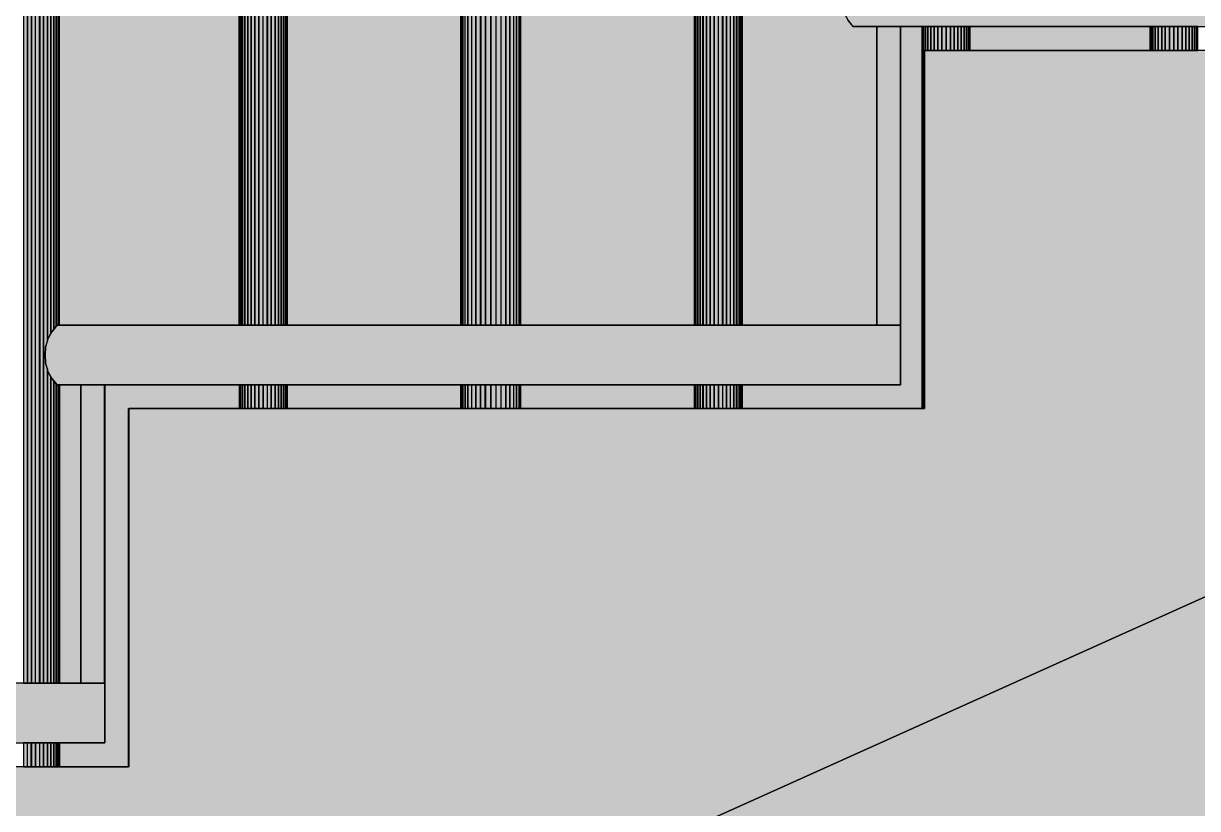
# Model space of a CAD drawing. Extents: x 8 to 21351, y 0 to 420.
# Drawn here: x 18945.961 to 18948.419, y 133.38 to 135.024 of the extents above; entities that cross this region are included whole.
import ezdxf

# ---------------------------------------------------------------- set-up
doc = ezdxf.new("R2010")
doc.units = 0

msp = doc.modelspace()

# ---------------------------------------------------------------- hatches: boundary and pattern name
for points in [[(18947.3986, 134.3928), (18947.4066, 134.3928), (18947.4066, 138.7008), (18947.3986, 138.6948)], [(18947.4071, 138.7008), (18947.4071, 134.3928), (18947.4161, 134.3928), (18947.4161, 138.7048)], [(18947.4244, 138.7088), (18947.4154, 138.7048), (18947.4154, 134.3928), (18947.4244, 134.3928)], [(18947.4328, 138.7118), (18947.4248, 138.7088), (18947.4248, 134.3928), (18947.4328, 134.3928)], [(18947.4328, 138.7118), (18947.4328, 134.3928), (18947.4408, 134.3928), (18947.4408, 138.7138)], [(18947.4407, 134.3928), (18947.4477, 134.3928), (18947.4477, 138.7148), (18947.4477, 138.7148), (18947.4477, 138.7148), (18947.4407, 138.7138)], [(18947.4479, 134.3928), (18947.4539, 134.3928), (18947.4539, 138.7168), (18947.4479, 138.7148)], [(18947.4479, 134.3928), (18947.4539, 134.3928), (18947.4539, 138.7168), (18947.4479, 138.7148)], [(18947.459, 138.7168), (18947.454, 138.7168), (18947.454, 134.3928), (18947.459, 134.3928)], [(18947.459, 134.3928), (18947.463, 134.3928), (18947.463, 138.7168), (18947.462, 138.7168), (18947.459, 138.7168)], [(18947.465, 138.7168), (18947.463, 138.7168), (18947.463, 134.3928), (18947.465, 134.3928)], [(18947.465, 138.7168), (18947.465, 134.3928), (18947.466, 134.3928), (18947.466, 138.7168)], [(18947.3687, 138.6698), (18947.3687, 134.3928), (18947.3727, 134.3928), (18947.3727, 138.6738), (18947.3697, 138.6708)], [(18947.3774, 138.6778), (18947.3724, 138.6738), (18947.3724, 134.3928), (18947.3774, 134.3928)], [(18947.3774, 138.6778), (18947.3774, 134.3928), (18947.3834, 134.3928), (18947.3834, 138.6828)], [(18947.3836, 134.3928), (18947.3906, 134.3928), (18947.3906, 138.6888), (18947.3836, 138.6828), (18947.3836, 138.6828), (18947.3836, 138.6828)], [(18947.3986, 138.6948), (18947.3906, 138.6888), (18947.3906, 134.3928), (18947.3986, 134.3928)], [(18947.3657, 138.6668), (18947.3657, 134.3928), (18947.3667, 134.3928), (18947.3667, 138.6678)], [(18947.3665, 134.3928), (18947.3685, 134.3928), (18947.3685, 138.6698), (18947.3665, 138.6678)], [(18946.9793, 138.4858), (18946.9793, 134.3928), (18946.9873, 134.3928), (18946.9873, 138.4858)], [(18946.4713, 138.2328), (18946.4623, 138.2288), (18946.4623, 134.3928), (18946.4713, 134.3928)], [(18946.4797, 138.2358), (18946.4717, 138.2328), (18946.4717, 134.3928), (18946.4797, 134.3928)], [(18946.4876, 138.2378), (18946.4796, 138.2358), (18946.4796, 134.3928), (18946.4876, 134.3928)], [(18946.4876, 134.3928), (18946.4946, 134.3928), (18946.4946, 138.2388), (18946.4946, 138.2388), (18946.4946, 138.2388), (18946.4876, 138.2378)], [(18946.4947, 134.3928), (18946.5007, 134.3928), (18946.5007, 138.2398), (18946.4947, 138.2388)], [(18946.4947, 134.3928), (18946.5007, 134.3928), (18946.5007, 138.2398), (18946.4947, 138.2388)], [(18946.5059, 138.2398), (18946.5009, 138.2398), (18946.5009, 134.3928), (18946.5059, 134.3928)], [(18946.5059, 134.3928), (18946.5099, 134.3928), (18946.5099, 138.2398), (18946.5089, 138.2398), (18946.5059, 138.2398)], [(18946.5118, 138.2408), (18946.5098, 138.2398), (18946.5098, 134.3928), (18946.5118, 134.3928)], [(18946.5118, 134.3928), (18946.5128, 134.3928), (18946.5128, 138.2398), (18946.5118, 138.2408)], [(18946.4243, 138.2018), (18946.4243, 134.3928), (18946.4303, 134.3928), (18946.4303, 138.2068)], [(18946.4305, 134.3928), (18946.4375, 134.3928), (18946.4375, 138.2128), (18946.4305, 138.2068), (18946.4305, 138.2068), (18946.4305, 138.2068)], [(18946.4455, 138.2188), (18946.4375, 138.2128), (18946.4375, 134.3928), (18946.4455, 134.3928)], [(18946.4455, 134.3928), (18946.4535, 134.3928), (18946.4535, 138.2238), (18946.4455, 138.2188)], [(18946.4539, 138.2238), (18946.4539, 134.3928), (18946.4629, 134.3928), (18946.4629, 138.2288)], [(18946.4126, 138.1898), (18946.4126, 134.3928), (18946.4136, 134.3928), (18946.4136, 138.1908)], [(18946.4134, 134.3928), (18946.4154, 134.3928), (18946.4154, 138.1928), (18946.4134, 138.1908)], [(18946.4156, 138.1928), (18946.4156, 134.3928), (18946.4196, 134.3928), (18946.4196, 138.1968), (18946.4166, 138.1938)], [(18946.4243, 138.2018), (18946.4193, 138.1968), (18946.4193, 134.3928), (18946.4243, 134.3928)], [(18945.9774, 137.9858), (18945.9694, 137.9798), (18945.9694, 133.6428), (18945.9774, 133.6428)], [(18945.9774, 137.9858), (18945.9774, 133.6428), (18945.9864, 133.6428), (18945.9864, 137.9898)], [(18945.9947, 137.9938), (18945.9857, 137.9898), (18945.9857, 133.6428), (18945.9947, 133.6428)], [(18946.0031, 137.9968), (18945.9951, 137.9938), (18945.9951, 133.6428), (18946.0031, 133.6428)], [(18946.011, 137.9988), (18946.003, 137.9968), (18946.003, 133.6428), (18946.011, 133.6428), (18946.011, 134.3008), (18946.007, 134.3128), (18946.006, 134.3298), (18946.007, 134.3468), (18946.011, 134.3588)], [(18946.011, 134.3588), (18946.012, 134.3638), (18946.018, 134.3748), (18946.018, 138.0008), (18946.018, 137.9998), (18946.018, 137.9998), (18946.011, 137.9988)], [(18946.0182, 134.3748), (18946.0202, 134.3788), (18946.0242, 134.3838), (18946.0242, 138.0018), (18946.0182, 138.0008)], [(18946.0182, 134.3748), (18946.0202, 134.3788), (18946.0242, 134.3838), (18946.0242, 138.0018), (18946.0182, 138.0008)], [(18946.0293, 138.0018), (18946.0243, 138.0018), (18946.0243, 134.3838), (18946.0293, 134.3908)], [(18946.0293, 138.0018), (18946.0293, 134.3908), (18946.0313, 134.3928), (18946.0333, 134.3928), (18946.0333, 138.0018), (18946.0323, 138.0018)], [(18946.0353, 138.0018), (18946.0333, 138.0018), (18946.0333, 134.3928), (18946.0353, 134.3928)], [(18946.0353, 138.0018), (18946.0353, 134.3928), (18946.0363, 134.3928), (18946.0363, 138.0018)], [(18945.961, 137.9748), (18945.961, 133.6428), (18945.969, 133.6428), (18945.969, 137.9798)], [(18946.4126, 137.3928), (18946.0356, 137.3928), (18946.0356, 134.3928), (18946.4126, 134.3928)], [(18946.4126, 137.3928), (18946.0356, 137.3928), (18946.0356, 134.3928), (18946.4126, 134.3928)], [(18946.8767, 137.3928), (18946.5127, 137.3928), (18946.5127, 134.3928), (18946.8767, 134.3928)], [(18946.8767, 137.3928), (18946.5127, 137.3928), (18946.5127, 134.3928), (18946.8767, 134.3928)], [(18947.0017, 134.3928), (18947.3657, 134.3928), (18947.3657, 137.3928), (18947.0017, 137.3928)], [(18947.0017, 134.3928), (18947.3657, 134.3928), (18947.3657, 137.3928), (18947.0017, 137.3928)], [(18947.4657, 137.3928), (18947.4657, 134.3928), (18947.7477, 134.3928), (18947.7477, 135.0178), (18947.6977, 135.0178), (18947.6877, 135.0308), (18947.6797, 135.0458), (18947.6747, 135.0628), (18947.6727, 135.0798), (18947.6747, 135.0968), (18947.6797, 135.1138), (18947.6877, 135.1288), (18947.6977, 135.1428), (18947.8427, 135.1428), (18947.8427, 137.3928)], [(18947.4657, 137.3928), (18947.4657, 134.3928), (18947.7477, 134.3928), (18947.7477, 135.0178), (18947.6977, 135.0178), (18947.6877, 135.0308), (18947.6797, 135.0458), (18947.6747, 135.0628), (18947.6727, 135.0798), (18947.6747, 135.0968), (18947.6797, 135.1138), (18947.6877, 135.1288), (18947.6977, 135.1428), (18947.8427, 135.1428), (18947.8427, 137.3928)], [(18939.5142, 130.4678), (18939.3392, 130.4678), (18939.3392, 130.1428), (18940.2542, 130.1428), (18954.3142, 136.4698), (18954.3142, 137.2178), (18952.8472, 137.2178), (18952.8472, 136.4678), (18951.1812, 136.4678), (18951.1812, 135.7178), (18949.5142, 135.7178), (18949.5142, 134.9678), (18947.8472, 134.9678), (18947.8472, 134.2178), (18946.1812, 134.2178), (18946.1812, 133.4678), (18944.5142, 133.4678), (18944.5142, 132.7178), (18942.8472, 132.7178), (18942.8472, 131.9678), (18941.1812, 131.9678), (18941.1812, 131.2178), (18939.5142, 131.2178)], [(18939.5142, 130.4678), (18939.3392, 130.4678), (18939.3392, 130.1428), (18940.2542, 130.1428), (18954.3142, 136.4698), (18954.3142, 137.2178), (18952.8472, 137.2178), (18952.8472, 136.4678), (18951.1812, 136.4678), (18951.1812, 135.7178), (18949.5142, 135.7178), (18949.5142, 134.9678), (18947.8472, 134.9678), (18947.8472, 134.2178), (18946.1812, 134.2178), (18946.1812, 133.4678), (18944.5142, 133.4678), (18944.5142, 132.7178), (18942.8472, 132.7178), (18942.8472, 131.9678), (18941.1812, 131.9678), (18941.1812, 131.2178), (18939.5142, 131.2178)], [(18939.3142, 129.8928), (18954.3142, 129.8928), (18954.3142, 136.4698), (18940.2542, 130.1428), (18939.8142, 130.1428), (18939.7402, 130.1058), (18939.7402, 130.1428), (18939.3762, 130.1428), (18939.3762, 129.9238)], [(18939.3142, 129.8928), (18954.3142, 129.8928), (18954.3142, 136.4698), (18940.2542, 130.1428), (18939.8142, 130.1428), (18939.7402, 130.1058), (18939.7402, 130.1428), (18939.3762, 130.1428), (18939.3762, 129.9238)], [(18947.6873, 135.0308), (18947.6973, 135.0178), (18949.4643, 135.0178), (18949.4643, 135.1428), (18947.6973, 135.1428), (18947.6873, 135.1288), (18947.6793, 135.1138), (18947.6743, 135.0968), (18947.6723, 135.0798), (18947.6743, 135.0628), (18947.6793, 135.0458)], [(18947.6873, 135.0308), (18947.6973, 135.0178), (18949.4643, 135.0178), (18949.4643, 135.1428), (18947.6973, 135.1428), (18947.6873, 135.1288), (18947.6793, 135.1138), (18947.6743, 135.0968), (18947.6723, 135.0798), (18947.6743, 135.0628), (18947.6793, 135.0458)], [(18947.7973, 134.2678), (18947.4653, 134.2678), (18947.4653, 134.2178), (18947.8423, 134.2178), (18947.8423, 135.0178), (18947.7973, 135.0178)], [(18947.7973, 134.2678), (18947.4653, 134.2678), (18947.4653, 134.2178), (18947.8423, 134.2178), (18947.8423, 135.0178), (18947.7973, 135.0178)], [(18947.7473, 135.0178), (18947.7473, 134.3928), (18947.7973, 134.3928), (18947.7973, 135.0178)], [(18947.7473, 135.0178), (18947.7473, 134.3928), (18947.7973, 134.3928), (18947.7973, 135.0178)], [(18947.8423, 134.2178), (18947.8433, 134.2178), (18947.8433, 135.0178), (18947.8423, 135.0178)], [(18947.8433, 134.2178), (18947.8453, 134.2178), (18947.8453, 135.0178), (18947.8433, 135.0178)], [(18947.8453, 134.2178), (18947.8473, 134.2178), (18947.8473, 134.9678), (18947.8493, 134.9678), (18947.8493, 135.0178), (18947.8453, 135.0178)], [(18947.8493, 134.9678), (18947.8543, 134.9678), (18947.8543, 135.0178), (18947.8493, 135.0178)], [(18947.8543, 134.9678), (18947.8603, 134.9678), (18947.8603, 135.0178), (18947.8543, 135.0178)], [(18947.8603, 134.9678), (18947.8673, 134.9678), (18947.8673, 135.0178), (18947.8603, 135.0178)], [(18947.8673, 134.9678), (18947.8753, 134.9678), (18947.8753, 135.0178), (18947.8673, 135.0178)], [(18947.8753, 134.9678), (18947.8833, 134.9678), (18947.8833, 135.0178), (18947.8753, 135.0178)], [(18947.8833, 134.9678), (18947.8923, 134.9678), (18947.8923, 135.0178), (18947.8833, 135.0178)], [(18947.8923, 134.9678), (18947.9013, 134.9678), (18947.9013, 135.0178), (18947.8923, 135.0178)], [(18947.9013, 134.9678), (18947.9093, 134.9678), (18947.9093, 135.0178), (18947.9013, 135.0178)], [(18947.9173, 135.0178), (18947.9093, 135.0178), (18947.9093, 134.9678), (18947.9173, 134.9678)], [(18947.9173, 134.9678), (18947.9243, 134.9678), (18947.9243, 135.0178), (18947.9173, 135.0178)], [(18947.9243, 134.9678), (18947.9303, 134.9678), (18947.9303, 135.0178), (18947.9243, 135.0178)], [(18947.9243, 134.9678), (18947.9303, 134.9678), (18947.9303, 135.0178), (18947.9243, 135.0178)], [(18947.9303, 134.9678), (18947.9353, 134.9678), (18947.9353, 135.0178), (18947.9303, 135.0178)], [(18947.9353, 134.9678), (18947.9393, 134.9678), (18947.9393, 135.0178), (18947.9353, 135.0178)], [(18947.9393, 134.9678), (18947.9413, 134.9678), (18947.9413, 135.0178), (18947.9393, 135.0178)], [(18947.9413, 134.9678), (18947.9423, 134.9678), (18947.9423, 135.0178), (18947.9413, 135.0178)], [(18948.3193, 135.0178), (18947.9423, 135.0178), (18947.9423, 134.9678), (18948.3193, 134.9678)], [(18948.3193, 135.0178), (18947.9423, 135.0178), (18947.9423, 134.9678), (18948.3193, 134.9678)], [(18948.3193, 134.9678), (18948.3223, 134.9678), (18948.3223, 135.0178), (18948.3193, 135.0178)], [(18948.3223, 134.9678), (18948.3253, 134.9678), (18948.3253, 135.0178), (18948.3223, 135.0178)], [(18948.3253, 134.9678), (18948.3303, 134.9678), (18948.3303, 135.0178), (18948.3253, 135.0178)], [(18948.3303, 134.9678), (18948.3363, 134.9678), (18948.3363, 135.0178), (18948.3303, 135.0178)], [(18948.3443, 135.0178), (18948.3363, 135.0178), (18948.3363, 134.9678), (18948.3443, 134.9678)], [(18948.3513, 135.0178), (18948.3443, 135.0178), (18948.3443, 134.9678), (18948.3513, 134.9678)], [(18948.3513, 134.9678), (18948.3603, 134.9678), (18948.3603, 135.0178), (18948.3513, 135.0178)], [(18948.3603, 134.9678), (18948.3693, 134.9678), (18948.3693, 135.0178), (18948.3603, 135.0178)], [(18948.3693, 134.9678), (18948.3773, 134.9678), (18948.3773, 135.0178), (18948.3693, 135.0178)], [(18948.3773, 134.9678), (18948.3863, 134.9678), (18948.3863, 135.0178), (18948.3773, 135.0178)], [(18948.3863, 134.9678), (18948.3943, 134.9678), (18948.3943, 135.0178), (18948.3863, 135.0178)], [(18948.3943, 134.9678), (18948.4013, 134.9678), (18948.4013, 135.0178), (18948.3943, 135.0178)], [(18948.4013, 134.9678), (18948.4073, 134.9678), (18948.4073, 135.0178), (18948.4013, 135.0178)], [(18948.4013, 134.9678), (18948.4073, 134.9678), (18948.4073, 135.0178), (18948.4013, 135.0178)], [(18948.4073, 134.9678), (18948.4123, 134.9678), (18948.4123, 135.0178), (18948.4073, 135.0178)], [(18948.4123, 134.9678), (18948.4163, 134.9678), (18948.4163, 135.0178), (18948.4123, 135.0178)], [(18948.4163, 134.9678), (18948.4183, 134.9678), (18948.4183, 135.0178), (18948.4163, 135.0178)], [(18948.4183, 134.9678), (18948.4193, 134.9678), (18948.4193, 135.0178), (18948.4183, 135.0178)], [(18946.0202, 134.2808), (18946.0312, 134.2678), (18947.7972, 134.2678), (18947.7972, 134.3928), (18946.0312, 134.3928), (18946.0202, 134.3788), (18946.0122, 134.3638), (18946.0072, 134.3468), (18946.0062, 134.3298), (18946.0072, 134.3128), (18946.0122, 134.2958)], [(18946.0202, 134.2808), (18946.0312, 134.2678), (18947.7972, 134.2678), (18947.7972, 134.3928), (18946.0312, 134.3928), (18946.0202, 134.3788), (18946.0122, 134.3638), (18946.0072, 134.3468), (18946.0062, 134.3298), (18946.0072, 134.3128), (18946.0122, 134.2958)], [(18946.011, 133.6428), (18946.018, 133.6428), (18946.018, 134.2848), (18946.012, 134.2958), (18946.011, 134.3008)], [(18946.0182, 133.6428), (18946.0242, 133.6428), (18946.0242, 134.2758), (18946.0202, 134.2808), (18946.0182, 134.2848)], [(18946.0182, 133.6428), (18946.0242, 133.6428), (18946.0242, 134.2758), (18946.0202, 134.2808), (18946.0182, 134.2848)], [(18946.0243, 133.6428), (18946.0293, 133.6428), (18946.0293, 134.2688), (18946.0243, 134.2758)], [(18946.0293, 133.6428), (18946.0333, 133.6428), (18946.0333, 134.2678), (18946.0313, 134.2678), (18946.0293, 134.2688)], [(18946.033, 134.2678), (18946.033, 133.6428), (18946.035, 133.6428), (18946.035, 134.2678)], [(18946.0353, 133.6428), (18946.0363, 133.6428), (18946.0363, 134.2678), (18946.0353, 134.2678)], [(18946.036, 133.6428), (18946.081, 133.6428), (18946.081, 134.2678), (18946.036, 134.2678)], [(18946.036, 133.6428), (18946.081, 133.6428), (18946.081, 134.2678), (18946.036, 134.2678)], [(18946.036, 133.5178), (18946.036, 133.4678), (18946.181, 133.4678), (18946.181, 134.2178), (18946.413, 134.2178), (18946.413, 134.2678), (18946.131, 134.2678), (18946.131, 133.5178)], [(18946.036, 133.5178), (18946.036, 133.4678), (18946.181, 133.4678), (18946.181, 134.2178), (18946.413, 134.2178), (18946.413, 134.2678), (18946.131, 134.2678), (18946.131, 133.5178)], [(18946.0808, 134.2678), (18946.0808, 133.6428), (18946.1308, 133.6428), (18946.1308, 134.2678)], [(18946.0808, 134.2678), (18946.0808, 133.6428), (18946.1308, 133.6428), (18946.1308, 134.2678)], [(18946.4126, 134.2178), (18946.4136, 134.2178), (18946.4136, 134.2678), (18946.4126, 134.2678)], [(18946.4134, 134.2178), (18946.4154, 134.2178), (18946.4154, 134.2678), (18946.4134, 134.2678)], [(18946.4193, 134.2678), (18946.4153, 134.2678), (18946.4153, 134.2178), (18946.4193, 134.2178)], [(18946.4193, 134.2178), (18946.4243, 134.2178), (18946.4243, 134.2678), (18946.4193, 134.2678)], [(18946.4243, 134.2178), (18946.4303, 134.2178), (18946.4303, 134.2678), (18946.4243, 134.2678)], [(18946.4376, 134.2678), (18946.4306, 134.2678), (18946.4306, 134.2178), (18946.4376, 134.2178)], [(18946.4455, 134.2678), (18946.4375, 134.2678), (18946.4375, 134.2178), (18946.4455, 134.2178)], [(18946.4455, 134.2178), (18946.4535, 134.2178), (18946.4535, 134.2678), (18946.4455, 134.2678)], [(18946.4539, 134.2178), (18946.4629, 134.2178), (18946.4629, 134.2678), (18946.4539, 134.2678)], [(18946.4626, 134.2178), (18946.4716, 134.2178), (18946.4716, 134.2678), (18946.4626, 134.2678)], [(18946.4713, 134.2178), (18946.4793, 134.2178), (18946.4793, 134.2678), (18946.4713, 134.2678)], [(18946.4797, 134.2678), (18946.4797, 134.2178), (18946.4877, 134.2178), (18946.4877, 134.2678)], [(18946.4876, 134.2178), (18946.4946, 134.2178), (18946.4946, 134.2678), (18946.4876, 134.2678)], [(18946.4947, 134.2178), (18946.5007, 134.2178), (18946.5007, 134.2678), (18946.4947, 134.2678)], [(18946.4947, 134.2178), (18946.5007, 134.2178), (18946.5007, 134.2678), (18946.4947, 134.2678)], [(18946.5009, 134.2178), (18946.5059, 134.2178), (18946.5059, 134.2678), (18946.5009, 134.2678)], [(18946.5059, 134.2178), (18946.5099, 134.2178), (18946.5099, 134.2678), (18946.5059, 134.2678)], [(18946.5096, 134.2678), (18946.5096, 134.2178), (18946.5116, 134.2178), (18946.5116, 134.2678)], [(18946.5118, 134.2178), (18946.5128, 134.2178), (18946.5128, 134.2678), (18946.5118, 134.2678)], [(18946.5126, 134.2678), (18946.5126, 134.2178), (18946.8766, 134.2178), (18946.8766, 134.2678)], [(18946.5126, 134.2678), (18946.5126, 134.2178), (18946.8766, 134.2178), (18946.8766, 134.2678)], [(18946.9793, 134.2678), (18946.9793, 134.2178), (18946.9873, 134.2178), (18946.9873, 134.2678)], [(18947.3657, 134.2678), (18947.0017, 134.2678), (18947.0017, 134.2178), (18947.3657, 134.2178)], [(18947.3657, 134.2678), (18947.0017, 134.2678), (18947.0017, 134.2178), (18947.3657, 134.2178)], [(18947.3657, 134.2178), (18947.3667, 134.2178), (18947.3667, 134.2678), (18947.3657, 134.2678)], [(18947.3665, 134.2178), (18947.3685, 134.2178), (18947.3685, 134.2678), (18947.3665, 134.2678)], [(18947.3687, 134.2178), (18947.3727, 134.2178), (18947.3727, 134.2678), (18947.3687, 134.2678)], [(18947.3724, 134.2178), (18947.3774, 134.2178), (18947.3774, 134.2678), (18947.3724, 134.2678)], [(18947.3774, 134.2178), (18947.3834, 134.2178), (18947.3834, 134.2678), (18947.3774, 134.2678)], [(18947.3836, 134.2178), (18947.3906, 134.2178), (18947.3906, 134.2678), (18947.3836, 134.2678)], [(18947.3986, 134.2678), (18947.3906, 134.2678), (18947.3906, 134.2178), (18947.3986, 134.2178)], [(18947.3986, 134.2178), (18947.4066, 134.2178), (18947.4066, 134.2678), (18947.3986, 134.2678)], [(18947.4071, 134.2178), (18947.4161, 134.2178), (18947.4161, 134.2678), (18947.4071, 134.2678)], [(18947.4157, 134.2178), (18947.4247, 134.2178), (18947.4247, 134.2678), (18947.4157, 134.2678)], [(18947.4244, 134.2178), (18947.4324, 134.2178), (18947.4324, 134.2678), (18947.4244, 134.2678)], [(18947.4328, 134.2678), (18947.4328, 134.2178), (18947.4408, 134.2178), (18947.4408, 134.2678)], [(18947.4407, 134.2178), (18947.4477, 134.2178), (18947.4477, 134.2678), (18947.4407, 134.2678)], [(18947.4479, 134.2178), (18947.4539, 134.2178), (18947.4539, 134.2678), (18947.4479, 134.2678)], [(18947.4479, 134.2178), (18947.4539, 134.2178), (18947.4539, 134.2678), (18947.4479, 134.2678)], [(18947.454, 134.2178), (18947.459, 134.2178), (18947.459, 134.2678), (18947.454, 134.2678)], [(18947.459, 134.2178), (18947.463, 134.2178), (18947.463, 134.2678), (18947.459, 134.2678)], [(18947.4627, 134.2178), (18947.4647, 134.2178), (18947.4647, 134.2678), (18947.4627, 134.2678)], [(18947.465, 134.2178), (18947.466, 134.2178), (18947.466, 134.2678), (18947.465, 134.2678)], [(18944.3392, 133.5798), (18944.3412, 133.5628), (18944.3452, 133.5458), (18944.3532, 133.5308), (18944.3642, 133.5178), (18946.1312, 133.5178), (18946.1312, 133.6428), (18944.3642, 133.6428), (18944.3532, 133.6288), (18944.3452, 133.6138), (18944.3412, 133.5968)], [(18944.3392, 133.5798), (18944.3412, 133.5628), (18944.3452, 133.5458), (18944.3532, 133.5308), (18944.3642, 133.5178), (18946.1312, 133.5178), (18946.1312, 133.6428), (18944.3642, 133.6428), (18944.3532, 133.6288), (18944.3452, 133.6138), (18944.3412, 133.5968)], [(18945.961, 133.4678), (18945.969, 133.4678), (18945.969, 133.5178), (18945.961, 133.5178)], [(18945.9689, 133.4678), (18945.9769, 133.4678), (18945.9769, 133.5178), (18945.9689, 133.5178)], [(18945.9774, 133.4678), (18945.9864, 133.4678), (18945.9864, 133.5178), (18945.9774, 133.5178)], [(18945.986, 133.4678), (18945.995, 133.4678), (18945.995, 133.5178), (18945.986, 133.5178)], [(18945.9947, 133.4678), (18946.0027, 133.4678), (18946.0027, 133.5178), (18945.9947, 133.5178)], [(18946.011, 133.5178), (18946.003, 133.5178), (18946.003, 133.4678), (18946.011, 133.4678)], [(18946.011, 133.4678), (18946.018, 133.4678), (18946.018, 133.5178), (18946.011, 133.5178)], [(18946.0182, 133.4678), (18946.0242, 133.4678), (18946.0242, 133.5178), (18946.0182, 133.5178)], [(18946.0182, 133.4678), (18946.0242, 133.4678), (18946.0242, 133.5178), (18946.0182, 133.5178)], [(18946.0293, 133.5178), (18946.0243, 133.5178), (18946.0243, 133.4678), (18946.0293, 133.4678)], [(18946.033, 133.5178), (18946.029, 133.5178), (18946.029, 133.4678), (18946.033, 133.4678)], [(18946.0353, 133.5178), (18946.0333, 133.5178), (18946.0333, 133.4678), (18946.0353, 133.4678)], [(18946.0353, 133.4678), (18946.0363, 133.4678), (18946.0363, 133.5178), (18946.0353, 133.5178)]]:
    msp.add_hatch(color=7).paths.add_polyline_path(points)
at = {"true_color": 0xa8a8a8}
for points in [[(18946.9392, 134.3928), (18946.9502, 134.3928), (18946.9502, 138.4798), (18946.9392, 138.4748)], [(18946.95, 134.3928), (18946.961, 134.3928), (18946.961, 138.4828), (18946.95, 138.4798)], [(18946.9605, 134.3928), (18946.9705, 134.3928), (18946.9705, 138.4848), (18946.9655, 138.4838), (18946.9605, 138.4828)], [(18946.9704, 138.4848), (18946.9704, 134.3928), (18946.9794, 134.3928), (18946.9794, 138.4858)], [(18946.9793, 138.4858), (18946.9793, 134.3928), (18946.9873, 134.3928), (18946.9873, 138.4858)], [(18946.987, 138.4858), (18946.987, 134.3928), (18946.993, 134.3928), (18946.993, 138.4858), (18946.988, 138.4858)], [(18946.9933, 138.4858), (18946.9933, 134.3928), (18946.9983, 134.3928), (18946.9983, 138.4848)], [(18946.9979, 138.4848), (18946.9979, 134.3928), (18947.0009, 134.3928), (18947.0009, 138.4848), (18946.9979, 138.4848)], [(18947.0017, 138.4848), (18947.0007, 138.4848), (18947.0007, 134.3928), (18947.0017, 134.3928)], [(18946.899, 138.4458), (18946.899, 134.3928), (18946.908, 134.3928), (18946.908, 138.4538)], [(18946.9079, 134.3928), (18946.9179, 134.3928), (18946.9179, 138.4618), (18946.9129, 138.4568), (18946.9079, 138.4538)], [(18946.9283, 138.4688), (18946.9183, 138.4618), (18946.9183, 134.3928), (18946.9283, 134.3928)], [(18946.9283, 138.4688), (18946.9283, 134.3928), (18946.9393, 134.3928), (18946.9393, 138.4748)], [(18946.8776, 138.4238), (18946.8776, 134.3928), (18946.8806, 134.3928), (18946.8806, 138.4268), (18946.8796, 138.4258)], [(18946.8804, 134.3928), (18946.8854, 134.3928), (18946.8854, 138.4318), (18946.8804, 138.4268)], [(18946.885, 138.4318), (18946.885, 134.3928), (18946.891, 134.3928), (18946.891, 138.4378), (18946.89, 138.4368)], [(18946.8913, 138.4378), (18946.8913, 134.3928), (18946.8993, 134.3928), (18946.8993, 138.4458)], [(18946.8776, 138.4238), (18946.8766, 138.4218), (18946.8766, 134.3928), (18946.8776, 134.3928)], [(18946.8767, 134.2178), (18946.8777, 134.2178), (18946.8777, 134.2678), (18946.8767, 134.2678)], [(18946.8776, 134.2178), (18946.8806, 134.2178), (18946.8806, 134.2678), (18946.8776, 134.2678)], [(18946.8804, 134.2178), (18946.8854, 134.2178), (18946.8854, 134.2678), (18946.8804, 134.2678)], [(18946.8913, 134.2678), (18946.8853, 134.2678), (18946.8853, 134.2178), (18946.8913, 134.2178)], [(18946.8913, 134.2178), (18946.8993, 134.2178), (18946.8993, 134.2678), (18946.8913, 134.2678)], [(18946.899, 134.2178), (18946.908, 134.2178), (18946.908, 134.2678), (18946.899, 134.2678)], [(18946.9178, 134.2678), (18946.9078, 134.2678), (18946.9078, 134.2178), (18946.9178, 134.2178)], [(18946.9178, 134.2678), (18946.9178, 134.2178), (18946.9278, 134.2178), (18946.9278, 134.2678)], [(18946.9283, 134.2178), (18946.9393, 134.2178), (18946.9393, 134.2678), (18946.9283, 134.2678)], [(18946.9392, 134.2178), (18946.9502, 134.2178), (18946.9502, 134.2678), (18946.9392, 134.2678)], [(18946.95, 134.2178), (18946.961, 134.2178), (18946.961, 134.2678), (18946.95, 134.2678)], [(18946.9605, 134.2178), (18946.9705, 134.2178), (18946.9705, 134.2678), (18946.9605, 134.2678)], [(18946.9704, 134.2678), (18946.9704, 134.2178), (18946.9794, 134.2178), (18946.9794, 134.2678)], [(18946.9793, 134.2678), (18946.9793, 134.2178), (18946.9873, 134.2178), (18946.9873, 134.2678)], [(18946.987, 134.2178), (18946.993, 134.2178), (18946.993, 134.2678), (18946.987, 134.2678)], [(18946.9933, 134.2178), (18946.9983, 134.2178), (18946.9983, 134.2678), (18946.9933, 134.2678)], [(18946.9979, 134.2678), (18946.9979, 134.2178), (18947.0009, 134.2178), (18947.0009, 134.2678)], [(18947.0007, 134.2178), (18947.0017, 134.2178), (18947.0017, 134.2678), (18947.0007, 134.2678)]]:
    msp.add_hatch(color=0, dxfattribs=at).paths.add_polyline_path(points)

# ---------------------------------------------------------------- linework, layer by layer
at = {"color": 7, "lineweight": 15}
for p, q in [((18947.4657, 134.3928), (18947.4657, 138.7168)), ((18947.3657, 134.3928), (18947.3657, 138.6668)), ((18947.0017, 134.3928), (18947.0017, 138.4848)), ((18946.8767, 134.3928), (18946.8767, 138.4218)), ((18946.5126, 134.3928), (18946.5126, 138.2398)), ((18946.4126, 134.3928), (18946.4126, 138.1898)), ((18946.036, 134.3928), (18946.036, 138.0018)), ((18947.8423, 134.2178), (18947.8423, 135.0178)), ((18947.9423, 134.9678), (18947.9423, 135.0178)), ((18948.3193, 134.9678), (18948.3193, 135.0178)), ((18946.036, 133.6428), (18946.036, 134.2678)), ((18946.4126, 134.2178), (18946.4126, 134.2678)), ((18946.5126, 134.2178), (18946.5126, 134.2678)), ((18946.8767, 134.2178), (18946.8767, 134.2678)), ((18947.0017, 134.2178), (18947.0017, 134.2678)), ((18947.3657, 134.2178), (18947.3657, 134.2678)), ((18947.4657, 134.2178), (18947.4657, 134.2678)), ((18946.036, 133.4678), (18946.036, 133.5178))]:
    msp.add_line(p, q, dxfattribs=at)
at = {"color": 0, "lineweight": 15, "true_color": 0x7f7f7f}
for p, q in [((18947.6973, 135.0178), (18947.6873, 135.0308)), ((18947.6973, 135.0178), (18947.7473, 135.0178)), ((18947.7473, 134.3928), (18947.7473, 135.0178)), ((18947.7973, 135.0178), (18947.7973, 134.3928)), ((18947.7973, 135.0178), (18949.4643, 135.0178)), ((18947.8473, 134.9678), (18947.8473, 134.2178)), ((18949.5143, 134.9678), (18947.8473, 134.9678)), ((18946.0123, 134.3638), (18946.0203, 134.3788)), ((18946.0202, 134.3788), (18946.0312, 134.3928)), ((18946.0308, 134.3928), (18947.7468, 134.3928)), ((18947.7973, 134.2678), (18947.7973, 134.3928)), ((18946.0058, 134.3298), (18946.0078, 134.3468)), ((18946.0075, 134.3468), (18946.0125, 134.3638)), ((18946.0075, 134.3128), (18946.0055, 134.3298)), ((18946.0123, 134.2958), (18946.0073, 134.3128)), ((18946.0202, 134.2808), (18946.0122, 134.2958)), ((18946.0308, 134.2678), (18946.0198, 134.2808)), ((18946.0308, 134.2678), (18946.0808, 134.2678)), ((18946.0808, 133.6428), (18946.0808, 134.2678)), ((18946.1308, 134.2678), (18946.1308, 133.6428)), ((18946.1308, 134.2678), (18947.7978, 134.2678)), ((18946.1808, 134.2178), (18946.1808, 133.4678)), ((18947.8473, 134.2178), (18946.1813, 134.2178)), ((18948.5063, 133.8558), (18948.0893, 133.6678)), ((18948.0893, 133.6678), (18947.6723, 133.4808)), ((18944.3642, 133.6428), (18946.0812, 133.6428)), ((18946.1308, 133.5178), (18946.1308, 133.6428)), ((18944.4642, 133.5178), (18946.1312, 133.5178)), ((18946.1808, 133.4678), (18944.5138, 133.4678)), ((18947.6723, 133.4808), (18947.2553, 133.2928))]:
    msp.add_line(p, q, dxfattribs=at)
at = {"color": 7}
for points in [[(18947.3986, 134.3928), (18947.4066, 134.3928), (18947.4066, 138.7008), (18947.3986, 138.6948)], [(18947.4071, 138.7008), (18947.4071, 134.3928), (18947.4161, 134.3928), (18947.4161, 138.7048)], [(18947.4244, 138.7088), (18947.4154, 138.7048), (18947.4154, 134.3928), (18947.4244, 134.3928)], [(18947.4328, 138.7118), (18947.4248, 138.7088), (18947.4248, 134.3928), (18947.4328, 134.3928)], [(18947.4328, 138.7118), (18947.4328, 134.3928), (18947.4408, 134.3928), (18947.4408, 138.7138)], [(18947.4407, 134.3928), (18947.4477, 134.3928), (18947.4477, 138.7148), (18947.4477, 138.7148), (18947.4477, 138.7148), (18947.4407, 138.7138)], [(18947.4479, 134.3928), (18947.4539, 134.3928), (18947.4539, 138.7168), (18947.4479, 138.7148)], [(18947.4479, 134.3928), (18947.4539, 134.3928), (18947.4539, 138.7168), (18947.4479, 138.7148)], [(18947.459, 138.7168), (18947.454, 138.7168), (18947.454, 134.3928), (18947.459, 134.3928)], [(18947.459, 134.3928), (18947.463, 134.3928), (18947.463, 138.7168), (18947.462, 138.7168), (18947.459, 138.7168)], [(18947.465, 138.7168), (18947.463, 138.7168), (18947.463, 134.3928), (18947.465, 134.3928)], [(18947.465, 138.7168), (18947.465, 134.3928), (18947.466, 134.3928), (18947.466, 138.7168)], [(18947.3687, 138.6698), (18947.3687, 134.3928), (18947.3727, 134.3928), (18947.3727, 138.6738), (18947.3697, 138.6708)], [(18947.3774, 138.6778), (18947.3724, 138.6738), (18947.3724, 134.3928), (18947.3774, 134.3928)], [(18947.3774, 138.6778), (18947.3774, 134.3928), (18947.3834, 134.3928), (18947.3834, 138.6828)], [(18947.3836, 134.3928), (18947.3906, 134.3928), (18947.3906, 138.6888), (18947.3836, 138.6828), (18947.3836, 138.6828), (18947.3836, 138.6828)], [(18947.3986, 138.6948), (18947.3906, 138.6888), (18947.3906, 134.3928), (18947.3986, 134.3928)], [(18947.3657, 138.6668), (18947.3657, 134.3928), (18947.3667, 134.3928), (18947.3667, 138.6678)], [(18947.3665, 134.3928), (18947.3685, 134.3928), (18947.3685, 138.6698), (18947.3665, 138.6678)], [(18946.9793, 138.4858), (18946.9793, 134.3928), (18946.9873, 134.3928), (18946.9873, 138.4858)], [(18946.4713, 138.2328), (18946.4623, 138.2288), (18946.4623, 134.3928), (18946.4713, 134.3928)], [(18946.4797, 138.2358), (18946.4717, 138.2328), (18946.4717, 134.3928), (18946.4797, 134.3928)], [(18946.4876, 138.2378), (18946.4796, 138.2358), (18946.4796, 134.3928), (18946.4876, 134.3928)], [(18946.4876, 134.3928), (18946.4946, 134.3928), (18946.4946, 138.2388), (18946.4946, 138.2388), (18946.4946, 138.2388), (18946.4876, 138.2378)], [(18946.4947, 134.3928), (18946.5007, 134.3928), (18946.5007, 138.2398), (18946.4947, 138.2388)], [(18946.4947, 134.3928), (18946.5007, 134.3928), (18946.5007, 138.2398), (18946.4947, 138.2388)], [(18946.5059, 138.2398), (18946.5009, 138.2398), (18946.5009, 134.3928), (18946.5059, 134.3928)], [(18946.5059, 134.3928), (18946.5099, 134.3928), (18946.5099, 138.2398), (18946.5089, 138.2398), (18946.5059, 138.2398)], [(18946.5118, 138.2408), (18946.5098, 138.2398), (18946.5098, 134.3928), (18946.5118, 134.3928)], [(18946.5118, 134.3928), (18946.5128, 134.3928), (18946.5128, 138.2398), (18946.5118, 138.2408)], [(18946.4243, 138.2018), (18946.4243, 134.3928), (18946.4303, 134.3928), (18946.4303, 138.2068)], [(18946.4305, 134.3928), (18946.4375, 134.3928), (18946.4375, 138.2128), (18946.4305, 138.2068), (18946.4305, 138.2068), (18946.4305, 138.2068)], [(18946.4455, 138.2188), (18946.4375, 138.2128), (18946.4375, 134.3928), (18946.4455, 134.3928)], [(18946.4455, 134.3928), (18946.4535, 134.3928), (18946.4535, 138.2238), (18946.4455, 138.2188)], [(18946.4539, 138.2238), (18946.4539, 134.3928), (18946.4629, 134.3928), (18946.4629, 138.2288)], [(18946.4126, 138.1898), (18946.4126, 134.3928), (18946.4136, 134.3928), (18946.4136, 138.1908)], [(18946.4134, 134.3928), (18946.4154, 134.3928), (18946.4154, 138.1928), (18946.4134, 138.1908)], [(18946.4156, 138.1928), (18946.4156, 134.3928), (18946.4196, 134.3928), (18946.4196, 138.1968), (18946.4166, 138.1938)], [(18946.4243, 138.2018), (18946.4193, 138.1968), (18946.4193, 134.3928), (18946.4243, 134.3928)], [(18945.9774, 137.9858), (18945.9694, 137.9798), (18945.9694, 133.6428), (18945.9774, 133.6428)], [(18945.9774, 137.9858), (18945.9774, 133.6428), (18945.9864, 133.6428), (18945.9864, 137.9898)], [(18945.9947, 137.9938), (18945.9857, 137.9898), (18945.9857, 133.6428), (18945.9947, 133.6428)], [(18946.0031, 137.9968), (18945.9951, 137.9938), (18945.9951, 133.6428), (18946.0031, 133.6428)], [(18946.011, 137.9988), (18946.003, 137.9968), (18946.003, 133.6428), (18946.011, 133.6428), (18946.011, 134.3008), (18946.007, 134.3128), (18946.006, 134.3298), (18946.007, 134.3468), (18946.011, 134.3588)], [(18946.011, 134.3588), (18946.012, 134.3638), (18946.018, 134.3748), (18946.018, 138.0008), (18946.018, 137.9998), (18946.018, 137.9998), (18946.011, 137.9988)], [(18946.0182, 134.3748), (18946.0202, 134.3788), (18946.0242, 134.3838), (18946.0242, 138.0018), (18946.0182, 138.0008)], [(18946.0182, 134.3748), (18946.0202, 134.3788), (18946.0242, 134.3838), (18946.0242, 138.0018), (18946.0182, 138.0008)], [(18946.0293, 138.0018), (18946.0243, 138.0018), (18946.0243, 134.3838), (18946.0293, 134.3908)], [(18946.0293, 138.0018), (18946.0293, 134.3908), (18946.0313, 134.3928), (18946.0333, 134.3928), (18946.0333, 138.0018), (18946.0323, 138.0018)], [(18946.0353, 138.0018), (18946.0333, 138.0018), (18946.0333, 134.3928), (18946.0353, 134.3928)], [(18946.0353, 138.0018), (18946.0353, 134.3928), (18946.0363, 134.3928), (18946.0363, 138.0018)], [(18945.961, 137.9748), (18945.961, 133.6428), (18945.969, 133.6428), (18945.969, 137.9798)], [(18946.4126, 137.3928), (18946.0356, 137.3928), (18946.0356, 134.3928), (18946.4126, 134.3928)], [(18946.4126, 137.3928), (18946.0356, 137.3928), (18946.0356, 134.3928), (18946.4126, 134.3928)], [(18946.8767, 137.3928), (18946.5127, 137.3928), (18946.5127, 134.3928), (18946.8767, 134.3928)], [(18946.8767, 137.3928), (18946.5127, 137.3928), (18946.5127, 134.3928), (18946.8767, 134.3928)], [(18947.0017, 134.3928), (18947.3657, 134.3928), (18947.3657, 137.3928), (18947.0017, 137.3928)], [(18947.0017, 134.3928), (18947.3657, 134.3928), (18947.3657, 137.3928), (18947.0017, 137.3928)], [(18947.4657, 137.3928), (18947.4657, 134.3928), (18947.7477, 134.3928), (18947.7477, 135.0178), (18947.6977, 135.0178), (18947.6877, 135.0308), (18947.6797, 135.0458), (18947.6747, 135.0628), (18947.6727, 135.0798), (18947.6747, 135.0968), (18947.6797, 135.1138), (18947.6877, 135.1288), (18947.6977, 135.1428), (18947.8427, 135.1428), (18947.8427, 137.3928)], [(18947.4657, 137.3928), (18947.4657, 134.3928), (18947.7477, 134.3928), (18947.7477, 135.0178), (18947.6977, 135.0178), (18947.6877, 135.0308), (18947.6797, 135.0458), (18947.6747, 135.0628), (18947.6727, 135.0798), (18947.6747, 135.0968), (18947.6797, 135.1138), (18947.6877, 135.1288), (18947.6977, 135.1428), (18947.8427, 135.1428), (18947.8427, 137.3928)], [(18939.5142, 130.4678), (18939.3392, 130.4678), (18939.3392, 130.1428), (18940.2542, 130.1428), (18954.3142, 136.4698), (18954.3142, 137.2178), (18952.8472, 137.2178), (18952.8472, 136.4678), (18951.1812, 136.4678), (18951.1812, 135.7178), (18949.5142, 135.7178), (18949.5142, 134.9678), (18947.8472, 134.9678), (18947.8472, 134.2178), (18946.1812, 134.2178), (18946.1812, 133.4678), (18944.5142, 133.4678), (18944.5142, 132.7178), (18942.8472, 132.7178), (18942.8472, 131.9678), (18941.1812, 131.9678), (18941.1812, 131.2178), (18939.5142, 131.2178)], [(18939.5142, 130.4678), (18939.3392, 130.4678), (18939.3392, 130.1428), (18940.2542, 130.1428), (18954.3142, 136.4698), (18954.3142, 137.2178), (18952.8472, 137.2178), (18952.8472, 136.4678), (18951.1812, 136.4678), (18951.1812, 135.7178), (18949.5142, 135.7178), (18949.5142, 134.9678), (18947.8472, 134.9678), (18947.8472, 134.2178), (18946.1812, 134.2178), (18946.1812, 133.4678), (18944.5142, 133.4678), (18944.5142, 132.7178), (18942.8472, 132.7178), (18942.8472, 131.9678), (18941.1812, 131.9678), (18941.1812, 131.2178), (18939.5142, 131.2178)], [(18939.3142, 129.8928), (18954.3142, 129.8928), (18954.3142, 136.4698), (18940.2542, 130.1428), (18939.8142, 130.1428), (18939.7402, 130.1058), (18939.7402, 130.1428), (18939.3762, 130.1428), (18939.3762, 129.9238)], [(18939.3142, 129.8928), (18954.3142, 129.8928), (18954.3142, 136.4698), (18940.2542, 130.1428), (18939.8142, 130.1428), (18939.7402, 130.1058), (18939.7402, 130.1428), (18939.3762, 130.1428), (18939.3762, 129.9238)], [(18947.6873, 135.0308), (18947.6973, 135.0178), (18949.4643, 135.0178), (18949.4643, 135.1428), (18947.6973, 135.1428), (18947.6873, 135.1288), (18947.6793, 135.1138), (18947.6743, 135.0968), (18947.6723, 135.0798), (18947.6743, 135.0628), (18947.6793, 135.0458)], [(18947.6873, 135.0308), (18947.6973, 135.0178), (18949.4643, 135.0178), (18949.4643, 135.1428), (18947.6973, 135.1428), (18947.6873, 135.1288), (18947.6793, 135.1138), (18947.6743, 135.0968), (18947.6723, 135.0798), (18947.6743, 135.0628), (18947.6793, 135.0458)], [(18947.7973, 134.2678), (18947.4653, 134.2678), (18947.4653, 134.2178), (18947.8423, 134.2178), (18947.8423, 135.0178), (18947.7973, 135.0178)], [(18947.7973, 134.2678), (18947.4653, 134.2678), (18947.4653, 134.2178), (18947.8423, 134.2178), (18947.8423, 135.0178), (18947.7973, 135.0178)], [(18947.7473, 135.0178), (18947.7473, 134.3928), (18947.7973, 134.3928), (18947.7973, 135.0178)], [(18947.7473, 135.0178), (18947.7473, 134.3928), (18947.7973, 134.3928), (18947.7973, 135.0178)], [(18947.8423, 134.2178), (18947.8433, 134.2178), (18947.8433, 135.0178), (18947.8423, 135.0178)], [(18947.8433, 134.2178), (18947.8453, 134.2178), (18947.8453, 135.0178), (18947.8433, 135.0178)], [(18947.8453, 134.2178), (18947.8473, 134.2178), (18947.8473, 134.9678), (18947.8493, 134.9678), (18947.8493, 135.0178), (18947.8453, 135.0178)], [(18947.8493, 134.9678), (18947.8543, 134.9678), (18947.8543, 135.0178), (18947.8493, 135.0178)], [(18947.8543, 134.9678), (18947.8603, 134.9678), (18947.8603, 135.0178), (18947.8543, 135.0178)], [(18947.8603, 134.9678), (18947.8673, 134.9678), (18947.8673, 135.0178), (18947.8603, 135.0178)], [(18947.8673, 134.9678), (18947.8753, 134.9678), (18947.8753, 135.0178), (18947.8673, 135.0178)], [(18947.8753, 134.9678), (18947.8833, 134.9678), (18947.8833, 135.0178), (18947.8753, 135.0178)], [(18947.8833, 134.9678), (18947.8923, 134.9678), (18947.8923, 135.0178), (18947.8833, 135.0178)], [(18947.8923, 134.9678), (18947.9013, 134.9678), (18947.9013, 135.0178), (18947.8923, 135.0178)], [(18947.9013, 134.9678), (18947.9093, 134.9678), (18947.9093, 135.0178), (18947.9013, 135.0178)], [(18947.9173, 135.0178), (18947.9093, 135.0178), (18947.9093, 134.9678), (18947.9173, 134.9678)], [(18947.9173, 134.9678), (18947.9243, 134.9678), (18947.9243, 135.0178), (18947.9173, 135.0178)], [(18947.9243, 134.9678), (18947.9303, 134.9678), (18947.9303, 135.0178), (18947.9243, 135.0178)], [(18947.9243, 134.9678), (18947.9303, 134.9678), (18947.9303, 135.0178), (18947.9243, 135.0178)], [(18947.9303, 134.9678), (18947.9353, 134.9678), (18947.9353, 135.0178), (18947.9303, 135.0178)], [(18947.9353, 134.9678), (18947.9393, 134.9678), (18947.9393, 135.0178), (18947.9353, 135.0178)], [(18947.9393, 134.9678), (18947.9413, 134.9678), (18947.9413, 135.0178), (18947.9393, 135.0178)], [(18947.9413, 134.9678), (18947.9423, 134.9678), (18947.9423, 135.0178), (18947.9413, 135.0178)], [(18948.3193, 135.0178), (18947.9423, 135.0178), (18947.9423, 134.9678), (18948.3193, 134.9678)], [(18948.3193, 135.0178), (18947.9423, 135.0178), (18947.9423, 134.9678), (18948.3193, 134.9678)], [(18948.3193, 134.9678), (18948.3223, 134.9678), (18948.3223, 135.0178), (18948.3193, 135.0178)], [(18948.3223, 134.9678), (18948.3253, 134.9678), (18948.3253, 135.0178), (18948.3223, 135.0178)], [(18948.3253, 134.9678), (18948.3303, 134.9678), (18948.3303, 135.0178), (18948.3253, 135.0178)], [(18948.3303, 134.9678), (18948.3363, 134.9678), (18948.3363, 135.0178), (18948.3303, 135.0178)], [(18948.3443, 135.0178), (18948.3363, 135.0178), (18948.3363, 134.9678), (18948.3443, 134.9678)], [(18948.3513, 135.0178), (18948.3443, 135.0178), (18948.3443, 134.9678), (18948.3513, 134.9678)], [(18948.3513, 134.9678), (18948.3603, 134.9678), (18948.3603, 135.0178), (18948.3513, 135.0178)], [(18948.3603, 134.9678), (18948.3693, 134.9678), (18948.3693, 135.0178), (18948.3603, 135.0178)], [(18948.3693, 134.9678), (18948.3773, 134.9678), (18948.3773, 135.0178), (18948.3693, 135.0178)], [(18948.3773, 134.9678), (18948.3863, 134.9678), (18948.3863, 135.0178), (18948.3773, 135.0178)], [(18948.3863, 134.9678), (18948.3943, 134.9678), (18948.3943, 135.0178), (18948.3863, 135.0178)], [(18948.3943, 134.9678), (18948.4013, 134.9678), (18948.4013, 135.0178), (18948.3943, 135.0178)], [(18948.4013, 134.9678), (18948.4073, 134.9678), (18948.4073, 135.0178), (18948.4013, 135.0178)], [(18948.4013, 134.9678), (18948.4073, 134.9678), (18948.4073, 135.0178), (18948.4013, 135.0178)], [(18948.4073, 134.9678), (18948.4123, 134.9678), (18948.4123, 135.0178), (18948.4073, 135.0178)], [(18948.4123, 134.9678), (18948.4163, 134.9678), (18948.4163, 135.0178), (18948.4123, 135.0178)], [(18948.4163, 134.9678), (18948.4183, 134.9678), (18948.4183, 135.0178), (18948.4163, 135.0178)], [(18948.4183, 134.9678), (18948.4193, 134.9678), (18948.4193, 135.0178), (18948.4183, 135.0178)], [(18946.0202, 134.2808), (18946.0312, 134.2678), (18947.7972, 134.2678), (18947.7972, 134.3928), (18946.0312, 134.3928), (18946.0202, 134.3788), (18946.0122, 134.3638), (18946.0072, 134.3468), (18946.0062, 134.3298), (18946.0072, 134.3128), (18946.0122, 134.2958)], [(18946.0202, 134.2808), (18946.0312, 134.2678), (18947.7972, 134.2678), (18947.7972, 134.3928), (18946.0312, 134.3928), (18946.0202, 134.3788), (18946.0122, 134.3638), (18946.0072, 134.3468), (18946.0062, 134.3298), (18946.0072, 134.3128), (18946.0122, 134.2958)], [(18946.011, 133.6428), (18946.018, 133.6428), (18946.018, 134.2848), (18946.012, 134.2958), (18946.011, 134.3008)], [(18946.0182, 133.6428), (18946.0242, 133.6428), (18946.0242, 134.2758), (18946.0202, 134.2808), (18946.0182, 134.2848)], [(18946.0182, 133.6428), (18946.0242, 133.6428), (18946.0242, 134.2758), (18946.0202, 134.2808), (18946.0182, 134.2848)], [(18946.0243, 133.6428), (18946.0293, 133.6428), (18946.0293, 134.2688), (18946.0243, 134.2758)], [(18946.0293, 133.6428), (18946.0333, 133.6428), (18946.0333, 134.2678), (18946.0313, 134.2678), (18946.0293, 134.2688)], [(18946.033, 134.2678), (18946.033, 133.6428), (18946.035, 133.6428), (18946.035, 134.2678)], [(18946.0353, 133.6428), (18946.0363, 133.6428), (18946.0363, 134.2678), (18946.0353, 134.2678)], [(18946.036, 133.6428), (18946.081, 133.6428), (18946.081, 134.2678), (18946.036, 134.2678)], [(18946.036, 133.6428), (18946.081, 133.6428), (18946.081, 134.2678), (18946.036, 134.2678)], [(18946.036, 133.5178), (18946.036, 133.4678), (18946.181, 133.4678), (18946.181, 134.2178), (18946.413, 134.2178), (18946.413, 134.2678), (18946.131, 134.2678), (18946.131, 133.5178)], [(18946.036, 133.5178), (18946.036, 133.4678), (18946.181, 133.4678), (18946.181, 134.2178), (18946.413, 134.2178), (18946.413, 134.2678), (18946.131, 134.2678), (18946.131, 133.5178)], [(18946.0808, 134.2678), (18946.0808, 133.6428), (18946.1308, 133.6428), (18946.1308, 134.2678)], [(18946.0808, 134.2678), (18946.0808, 133.6428), (18946.1308, 133.6428), (18946.1308, 134.2678)], [(18946.4126, 134.2178), (18946.4136, 134.2178), (18946.4136, 134.2678), (18946.4126, 134.2678)], [(18946.4134, 134.2178), (18946.4154, 134.2178), (18946.4154, 134.2678), (18946.4134, 134.2678)], [(18946.4193, 134.2678), (18946.4153, 134.2678), (18946.4153, 134.2178), (18946.4193, 134.2178)], [(18946.4193, 134.2178), (18946.4243, 134.2178), (18946.4243, 134.2678), (18946.4193, 134.2678)], [(18946.4243, 134.2178), (18946.4303, 134.2178), (18946.4303, 134.2678), (18946.4243, 134.2678)], [(18946.4376, 134.2678), (18946.4306, 134.2678), (18946.4306, 134.2178), (18946.4376, 134.2178)], [(18946.4455, 134.2678), (18946.4375, 134.2678), (18946.4375, 134.2178), (18946.4455, 134.2178)], [(18946.4455, 134.2178), (18946.4535, 134.2178), (18946.4535, 134.2678), (18946.4455, 134.2678)], [(18946.4539, 134.2178), (18946.4629, 134.2178), (18946.4629, 134.2678), (18946.4539, 134.2678)], [(18946.4626, 134.2178), (18946.4716, 134.2178), (18946.4716, 134.2678), (18946.4626, 134.2678)], [(18946.4713, 134.2178), (18946.4793, 134.2178), (18946.4793, 134.2678), (18946.4713, 134.2678)], [(18946.4797, 134.2678), (18946.4797, 134.2178), (18946.4877, 134.2178), (18946.4877, 134.2678)], [(18946.4876, 134.2178), (18946.4946, 134.2178), (18946.4946, 134.2678), (18946.4876, 134.2678)], [(18946.4947, 134.2178), (18946.5007, 134.2178), (18946.5007, 134.2678), (18946.4947, 134.2678)], [(18946.4947, 134.2178), (18946.5007, 134.2178), (18946.5007, 134.2678), (18946.4947, 134.2678)], [(18946.5009, 134.2178), (18946.5059, 134.2178), (18946.5059, 134.2678), (18946.5009, 134.2678)], [(18946.5059, 134.2178), (18946.5099, 134.2178), (18946.5099, 134.2678), (18946.5059, 134.2678)], [(18946.5096, 134.2678), (18946.5096, 134.2178), (18946.5116, 134.2178), (18946.5116, 134.2678)], [(18946.5118, 134.2178), (18946.5128, 134.2178), (18946.5128, 134.2678), (18946.5118, 134.2678)], [(18946.5126, 134.2678), (18946.5126, 134.2178), (18946.8766, 134.2178), (18946.8766, 134.2678)], [(18946.5126, 134.2678), (18946.5126, 134.2178), (18946.8766, 134.2178), (18946.8766, 134.2678)], [(18946.9793, 134.2678), (18946.9793, 134.2178), (18946.9873, 134.2178), (18946.9873, 134.2678)], [(18947.3657, 134.2678), (18947.0017, 134.2678), (18947.0017, 134.2178), (18947.3657, 134.2178)], [(18947.3657, 134.2678), (18947.0017, 134.2678), (18947.0017, 134.2178), (18947.3657, 134.2178)], [(18947.3657, 134.2178), (18947.3667, 134.2178), (18947.3667, 134.2678), (18947.3657, 134.2678)], [(18947.3665, 134.2178), (18947.3685, 134.2178), (18947.3685, 134.2678), (18947.3665, 134.2678)], [(18947.3687, 134.2178), (18947.3727, 134.2178), (18947.3727, 134.2678), (18947.3687, 134.2678)], [(18947.3724, 134.2178), (18947.3774, 134.2178), (18947.3774, 134.2678), (18947.3724, 134.2678)], [(18947.3774, 134.2178), (18947.3834, 134.2178), (18947.3834, 134.2678), (18947.3774, 134.2678)], [(18947.3836, 134.2178), (18947.3906, 134.2178), (18947.3906, 134.2678), (18947.3836, 134.2678)], [(18947.3986, 134.2678), (18947.3906, 134.2678), (18947.3906, 134.2178), (18947.3986, 134.2178)], [(18947.3986, 134.2178), (18947.4066, 134.2178), (18947.4066, 134.2678), (18947.3986, 134.2678)], [(18947.4071, 134.2178), (18947.4161, 134.2178), (18947.4161, 134.2678), (18947.4071, 134.2678)], [(18947.4157, 134.2178), (18947.4247, 134.2178), (18947.4247, 134.2678), (18947.4157, 134.2678)], [(18947.4244, 134.2178), (18947.4324, 134.2178), (18947.4324, 134.2678), (18947.4244, 134.2678)], [(18947.4328, 134.2678), (18947.4328, 134.2178), (18947.4408, 134.2178), (18947.4408, 134.2678)], [(18947.4407, 134.2178), (18947.4477, 134.2178), (18947.4477, 134.2678), (18947.4407, 134.2678)], [(18947.4479, 134.2178), (18947.4539, 134.2178), (18947.4539, 134.2678), (18947.4479, 134.2678)], [(18947.4479, 134.2178), (18947.4539, 134.2178), (18947.4539, 134.2678), (18947.4479, 134.2678)], [(18947.454, 134.2178), (18947.459, 134.2178), (18947.459, 134.2678), (18947.454, 134.2678)], [(18947.459, 134.2178), (18947.463, 134.2178), (18947.463, 134.2678), (18947.459, 134.2678)], [(18947.4627, 134.2178), (18947.4647, 134.2178), (18947.4647, 134.2678), (18947.4627, 134.2678)], [(18947.465, 134.2178), (18947.466, 134.2178), (18947.466, 134.2678), (18947.465, 134.2678)], [(18944.3392, 133.5798), (18944.3412, 133.5628), (18944.3452, 133.5458), (18944.3532, 133.5308), (18944.3642, 133.5178), (18946.1312, 133.5178), (18946.1312, 133.6428), (18944.3642, 133.6428), (18944.3532, 133.6288), (18944.3452, 133.6138), (18944.3412, 133.5968)], [(18944.3392, 133.5798), (18944.3412, 133.5628), (18944.3452, 133.5458), (18944.3532, 133.5308), (18944.3642, 133.5178), (18946.1312, 133.5178), (18946.1312, 133.6428), (18944.3642, 133.6428), (18944.3532, 133.6288), (18944.3452, 133.6138), (18944.3412, 133.5968)], [(18945.961, 133.4678), (18945.969, 133.4678), (18945.969, 133.5178), (18945.961, 133.5178)], [(18945.9689, 133.4678), (18945.9769, 133.4678), (18945.9769, 133.5178), (18945.9689, 133.5178)], [(18945.9774, 133.4678), (18945.9864, 133.4678), (18945.9864, 133.5178), (18945.9774, 133.5178)], [(18945.986, 133.4678), (18945.995, 133.4678), (18945.995, 133.5178), (18945.986, 133.5178)], [(18945.9947, 133.4678), (18946.0027, 133.4678), (18946.0027, 133.5178), (18945.9947, 133.5178)], [(18946.011, 133.5178), (18946.003, 133.5178), (18946.003, 133.4678), (18946.011, 133.4678)], [(18946.011, 133.4678), (18946.018, 133.4678), (18946.018, 133.5178), (18946.011, 133.5178)], [(18946.0182, 133.4678), (18946.0242, 133.4678), (18946.0242, 133.5178), (18946.0182, 133.5178)], [(18946.0182, 133.4678), (18946.0242, 133.4678), (18946.0242, 133.5178), (18946.0182, 133.5178)], [(18946.0293, 133.5178), (18946.0243, 133.5178), (18946.0243, 133.4678), (18946.0293, 133.4678)], [(18946.033, 133.5178), (18946.029, 133.5178), (18946.029, 133.4678), (18946.033, 133.4678)], [(18946.0353, 133.5178), (18946.0333, 133.5178), (18946.0333, 133.4678), (18946.0353, 133.4678)], [(18946.0353, 133.4678), (18946.0363, 133.4678), (18946.0363, 133.5178), (18946.0353, 133.5178)]]:
    msp.add_lwpolyline(points, close=True, dxfattribs=at)
at = {"color": 0, "true_color": 0xa8a8a8}
for points in [[(18946.9392, 134.3928), (18946.9502, 134.3928), (18946.9502, 138.4798), (18946.9392, 138.4748)], [(18946.95, 134.3928), (18946.961, 134.3928), (18946.961, 138.4828), (18946.95, 138.4798)], [(18946.9605, 134.3928), (18946.9705, 134.3928), (18946.9705, 138.4848), (18946.9655, 138.4838), (18946.9605, 138.4828)], [(18946.9704, 138.4848), (18946.9704, 134.3928), (18946.9794, 134.3928), (18946.9794, 138.4858)], [(18946.9793, 138.4858), (18946.9793, 134.3928), (18946.9873, 134.3928), (18946.9873, 138.4858)], [(18946.987, 138.4858), (18946.987, 134.3928), (18946.993, 134.3928), (18946.993, 138.4858), (18946.988, 138.4858)], [(18946.9933, 138.4858), (18946.9933, 134.3928), (18946.9983, 134.3928), (18946.9983, 138.4848)], [(18946.9979, 138.4848), (18946.9979, 134.3928), (18947.0009, 134.3928), (18947.0009, 138.4848), (18946.9979, 138.4848)], [(18947.0017, 138.4848), (18947.0007, 138.4848), (18947.0007, 134.3928), (18947.0017, 134.3928)], [(18946.899, 138.4458), (18946.899, 134.3928), (18946.908, 134.3928), (18946.908, 138.4538)], [(18946.9079, 134.3928), (18946.9179, 134.3928), (18946.9179, 138.4618), (18946.9129, 138.4568), (18946.9079, 138.4538)], [(18946.9283, 138.4688), (18946.9183, 138.4618), (18946.9183, 134.3928), (18946.9283, 134.3928)], [(18946.9283, 138.4688), (18946.9283, 134.3928), (18946.9393, 134.3928), (18946.9393, 138.4748)], [(18946.8776, 138.4238), (18946.8776, 134.3928), (18946.8806, 134.3928), (18946.8806, 138.4268), (18946.8796, 138.4258)], [(18946.8804, 134.3928), (18946.8854, 134.3928), (18946.8854, 138.4318), (18946.8804, 138.4268)], [(18946.885, 138.4318), (18946.885, 134.3928), (18946.891, 134.3928), (18946.891, 138.4378), (18946.89, 138.4368)], [(18946.8913, 138.4378), (18946.8913, 134.3928), (18946.8993, 134.3928), (18946.8993, 138.4458)], [(18946.8776, 138.4238), (18946.8766, 138.4218), (18946.8766, 134.3928), (18946.8776, 134.3928)], [(18946.8767, 134.2178), (18946.8777, 134.2178), (18946.8777, 134.2678), (18946.8767, 134.2678)], [(18946.8776, 134.2178), (18946.8806, 134.2178), (18946.8806, 134.2678), (18946.8776, 134.2678)], [(18946.8804, 134.2178), (18946.8854, 134.2178), (18946.8854, 134.2678), (18946.8804, 134.2678)], [(18946.8913, 134.2678), (18946.8853, 134.2678), (18946.8853, 134.2178), (18946.8913, 134.2178)], [(18946.8913, 134.2178), (18946.8993, 134.2178), (18946.8993, 134.2678), (18946.8913, 134.2678)], [(18946.899, 134.2178), (18946.908, 134.2178), (18946.908, 134.2678), (18946.899, 134.2678)], [(18946.9178, 134.2678), (18946.9078, 134.2678), (18946.9078, 134.2178), (18946.9178, 134.2178)], [(18946.9178, 134.2678), (18946.9178, 134.2178), (18946.9278, 134.2178), (18946.9278, 134.2678)], [(18946.9283, 134.2178), (18946.9393, 134.2178), (18946.9393, 134.2678), (18946.9283, 134.2678)], [(18946.9392, 134.2178), (18946.9502, 134.2178), (18946.9502, 134.2678), (18946.9392, 134.2678)], [(18946.95, 134.2178), (18946.961, 134.2178), (18946.961, 134.2678), (18946.95, 134.2678)], [(18946.9605, 134.2178), (18946.9705, 134.2178), (18946.9705, 134.2678), (18946.9605, 134.2678)], [(18946.9704, 134.2678), (18946.9704, 134.2178), (18946.9794, 134.2178), (18946.9794, 134.2678)], [(18946.9793, 134.2678), (18946.9793, 134.2178), (18946.9873, 134.2178), (18946.9873, 134.2678)], [(18946.987, 134.2178), (18946.993, 134.2178), (18946.993, 134.2678), (18946.987, 134.2678)], [(18946.9933, 134.2178), (18946.9983, 134.2178), (18946.9983, 134.2678), (18946.9933, 134.2678)], [(18946.9979, 134.2678), (18946.9979, 134.2178), (18947.0009, 134.2178), (18947.0009, 134.2678)], [(18947.0007, 134.2178), (18947.0017, 134.2178), (18947.0017, 134.2678), (18947.0007, 134.2678)]]:
    msp.add_lwpolyline(points, close=True, dxfattribs=at)

doc.saveas('drawing.dxf')
